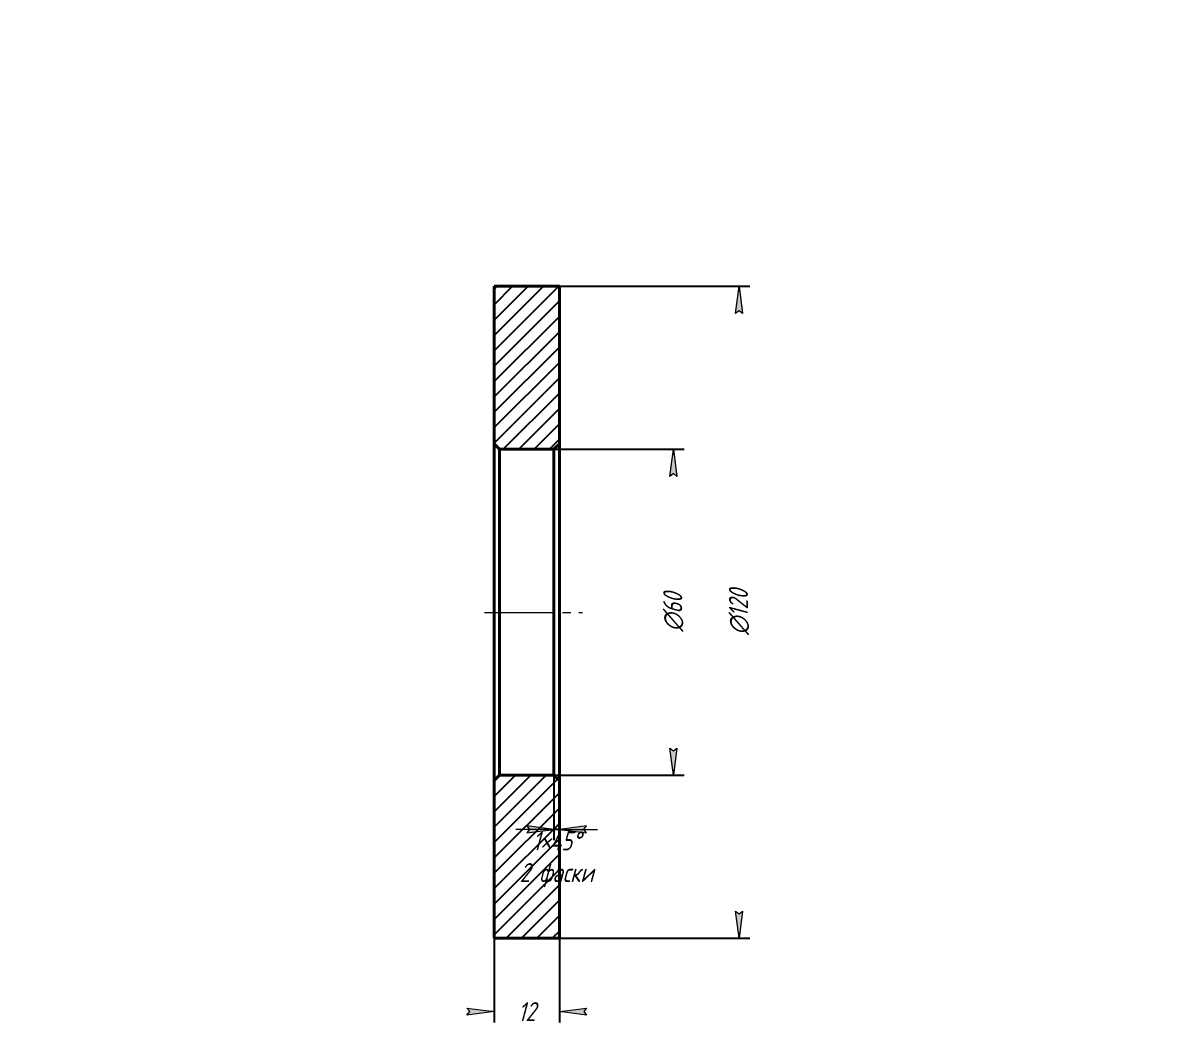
# Model space of a CAD drawing. Header units: millimetres. Extents: x 0 to 210, y 0 to 297.
# Drawn here: x 0 to 210, y 111 to 297 of the extents above; entities that cross this region are included whole.
import ezdxf

# ---------------------------------------------------------------- set-up
doc = ezdxf.new("R2010")
doc.units = ezdxf.units.MM
for name, pattern in [('K5LT_AXLED', [17.375, 12.875, -1.5, 1.5, -1.5]), ('K5LT_BASIC', [0]), ('K5LT_THIN', [0])]:
    doc.linetypes.add(name, pattern=pattern)
doc.layers.add('Системный слой', color=7, linetype='Continuous')
doc.styles.add('KDIMTEXTSTYLE', font='GOST_AU.SHX', dxfattribs={"width": 0.96, "oblique": 15, "height": 5})
doc.dimstyles.new('KDIMSTYLE (1.00)', dxfattribs={"dimtxt": 5, "dimasz": 1, "dimexe": 2, "dimexo": 0.0625, "dimgap": 1, "dimtad": 1, "dimtxsty": 'KDIMTEXTSTYLE', "dimsah": 1, "dimcen": 0.09, "dimdle": 1, "dimadec": 0, "dimazin": 0, "dimtfac": 0.667, "dimtmove": 0, "dimatfit": 3, "dimfxl": 1, "dimtvp": 1, "dimtolj": 1, "dimtzin": 0, "dimarcsym": 0})

# ---------------------------------------------------------------- blocks, each defined once
blk = doc.blocks.new('KDIMARROW_01')
at = {"layer": 'Системный слой'}
blk.add_hatch(color=0, dxfattribs=at).paths.add_polyline_path([(0, 0), (-5, 0.66), (-4.5, 0), (-5, -0.66)])
at = {"layer": 'Системный слой', "color": 0, "linetype": 'K5LT_THIN', "lineweight": 18}
for p, q in [((-4.5, 0), (-5, 0.66)), ((-5, 0.66), (0, 0)), ((0, 0), (-5, -0.66)), ((-5, -0.66), (-4.5, 0)), ((0, 0), (-1, 0))]:
    blk.add_line(p, q, dxfattribs=at)
blk = doc.blocks.new('KDIMARROW_02')
at = {"layer": 'Системный слой'}
blk.add_hatch(color=0, dxfattribs=at).paths.add_polyline_path([(4.5, 0), (5, 0.66), (0, 0), (5, -0.66)])
at = {"layer": 'Системный слой', "color": 0, "linetype": 'K5LT_THIN', "lineweight": 18}
for p, q in [((0, 0), (-1, 0)), ((5, 0.66), (0, 0)), ((0, 0), (5, -0.66)), ((0, 0), (7, 0)), ((4.5, 0), (5, 0.66)), ((5, -0.66), (4.5, 0))]:
    blk.add_line(p, q, dxfattribs=at)

msp = doc.modelspace()

# ---------------------------------------------------------------- hatches: boundary and pattern name
at = {"layer": 'Системный слой'}
h = msp.add_hatch(dxfattribs=at)
h.set_pattern_fill('', angle=45, style=0, pattern_type=0)
h.set_pattern_definition([(45, (0, 0), (-1.414214, 1.414214), [])])
h.paths.add_polyline_path([(86.72, 248.517), (86.72, 219.517), (87.72, 218.517), (97.72, 218.517), (98.72, 219.517), (98.72, 248.517)])
h.paths.add_polyline_path([(86.72, 157.517), (86.72, 128.517), (98.72, 128.517), (98.72, 157.517), (97.72, 158.517), (87.72, 158.517)])

# ---------------------------------------------------------------- linework, layer by layer
at = {"layer": 'Системный слой', "color": 150, "linetype": 'K5LT_BASIC', "lineweight": 40, "true_color": 0x0080ff}
for p, q in [((86.72, 248.517), (86.72, 219.517)), ((86.72, 248.517), (98.72, 248.517)), ((98.72, 248.517), (98.72, 219.517)), ((86.72, 219.517), (87.72, 218.517)), ((86.72, 157.517), (86.72, 219.517)), ((87.72, 218.517), (97.72, 218.517)), ((87.72, 158.517), (87.72, 218.517)), ((98.72, 219.517), (97.72, 218.517)), ((97.72, 158.517), (97.72, 218.517)), ((98.72, 157.517), (98.72, 219.517)), ((86.72, 157.517), (87.72, 158.517)), ((86.72, 157.517), (86.72, 128.517)), ((87.72, 158.517), (97.72, 158.517)), ((98.72, 157.517), (97.72, 158.517)), ((98.72, 157.517), (98.72, 128.517)), ((86.72, 128.517), (98.72, 128.517))]:
    msp.add_line(p, q, dxfattribs=at)
at = {"layer": 'Системный слой', "color": 30, "linetype": 'K5LT_AXLED', "lineweight": 18, "true_color": 0xff8000}
msp.add_line((84.947, 188.459), (102.947, 188.459), dxfattribs=at)

# ---------------------------------------------------------------- dimensions: what is measured, and where the dimension line sits
at = {"layer": 'Системный слой', "color": 7}
for base, p1, p2, location in [((131.782, 248.517), (98.72, 128.517), (98.72, 248.517), (131.782, 188.517)), ((119.695, 218.517), (97.72, 158.517), (97.72, 218.517), (119.695, 188.517))]:
    msp.add_linear_dim(base=base, p1=p1, p2=p2, angle=90, location=location, dimstyle='KDIMSTYLE (1.00)', override={"dimexo": 0, "dimpost": '\\H3.5;\\W0.965;\\Q15;\\Q15;\\H3.5;\\W0.965;\\Q15;∅<>\\H3.5;\\W0.965;\\Q15;\\Q15;', "dimblk1": 'KDIMARROW_01', "dimblk2": 'KDIMARROW_01', "dimse1": 0, "dimse2": 0, "dimclrt": 7, "dimtolj": 1}, dxfattribs=at).render()
msp.add_linear_dim(base=(97.72, 148.539), p1=(98.72, 157.517), p2=(97.72, 159.339), dimstyle='KDIMSTYLE (1.00)', override={"dimexo": 0, "dimpost": '\\H3.5;\\W0.965;\\Q15;<>\\H3.5;\\W0.965;\\Q15;\\Q15;\\Q15;×\\Q15;45\\Q15;°\\Q15;\\X\\H3.5;\\W0.965;\\Q15;\\Q15;2 фаски', "dimblk1": 'KDIMARROW_02', "dimblk2": 'KDIMARROW_02', "dimse1": 0, "dimse2": 0, "dimclrt": 7, "dimtolj": 1}, dxfattribs=at).render()
msp.add_linear_dim(base=(86.72, 115), p1=(98.72, 128.517), p2=(86.72, 128.517), location=(92.72, 115), dimstyle='KDIMSTYLE (1.00)', override={"dimexo": 0, "dimpost": '\\H3.5;\\W0.965;\\Q15;<>', "dimblk1": 'KDIMARROW_01', "dimblk2": 'KDIMARROW_01', "dimse1": 0, "dimse2": 0, "dimclrt": 7, "dimtolj": 1}, dxfattribs=at).render()

doc.saveas('drawing.dxf')
